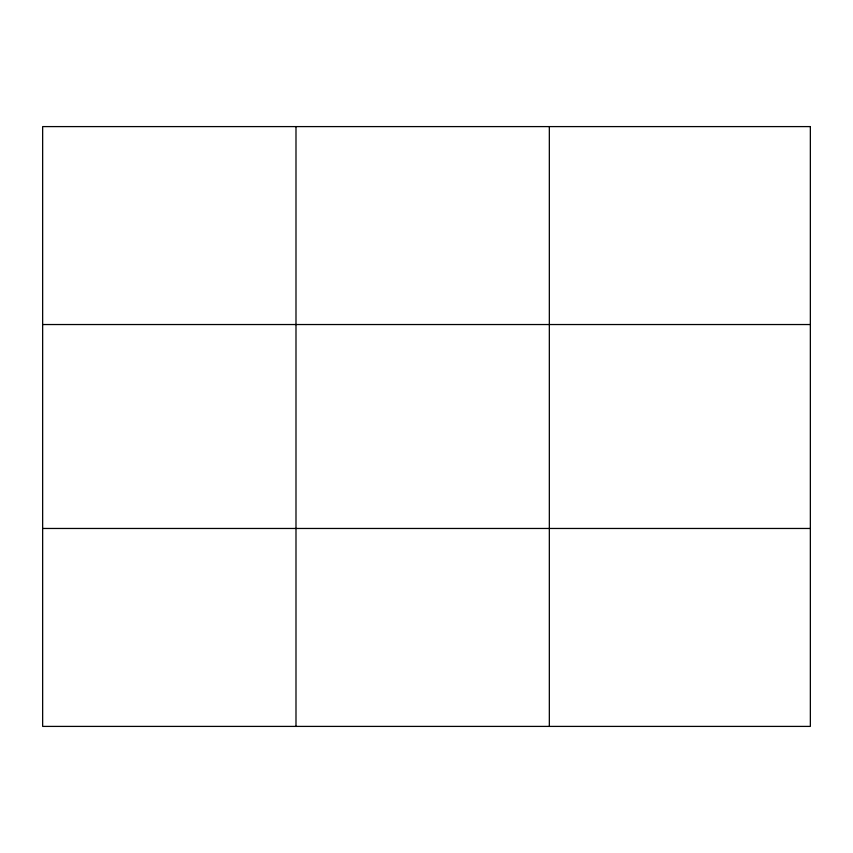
<?xml version="1.0" encoding="UTF-8"?>
<svg xmlns="http://www.w3.org/2000/svg" width="853" height="853" viewBox="0 0 853 853"><rect width="100%" height="100%" fill="white"/><g stroke="black" fill="none" stroke-linecap="round" stroke-linejoin="round"><path stroke-width="1.28" d="M295.991 126.596L295.991 726.404M549.332 126.596L549.332 726.404M42.65 324.535L810.35 324.535M42.65 528.465L810.35 528.465M810.35 126.596L810.35 726.404L42.65 726.404L42.65 126.596L810.35 126.596"/></g></svg>
